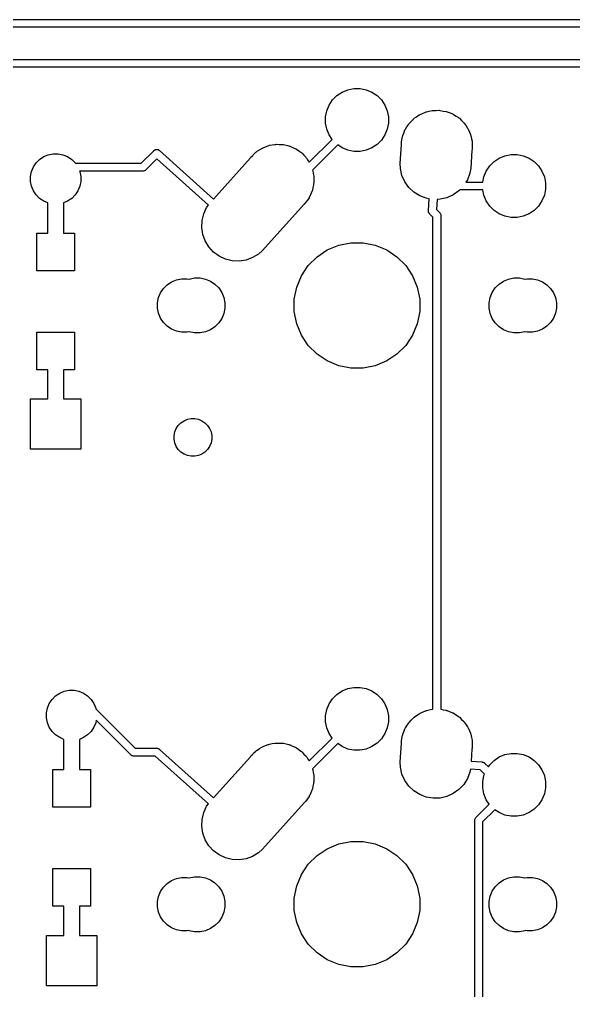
# Model space of a CAD drawing. Extents: x 53 to 306, y -113 to -54.
# Drawn here: x 165.47 to 183.1, y -88.47 to -57.58 of the extents above; entities that cross this region are included whole.
import ezdxf

# ---------------------------------------------------------------- set-up
doc = ezdxf.new("R2010")
doc.units = 0
doc.layers.add('BLACK', color=7, linetype='CONTINUOUS')

msp = doc.modelspace()

# ---------------------------------------------------------------- linework, layer by layer
at = {"layer": 'BLACK', "linetype": 'CONTINUOUS'}
for p, q in [((91.9488, -57.575), (235.702, -57.575)), ((235.656, -57.825), (91.9945, -57.825)), ((110.166, -58.845), (236.335, -58.845)), ((236.289, -59.095), (110.212, -59.095)), ((175.575, -59.9982), (175.738, -59.8888)), ((175.738, -59.8888), (175.92, -59.8134)), ((175.92, -59.8134), (176.114, -59.775)), ((176.114, -59.775), (176.31, -59.775)), ((176.31, -59.775), (176.504, -59.8134)), ((176.504, -59.8134), (176.686, -59.8888)), ((176.686, -59.8888), (176.849, -59.9982)), ((175.326, -60.3013), (175.435, -60.1375)), ((175.435, -60.1375), (175.575, -59.9982)), ((176.849, -59.9982), (176.989, -60.1375)), ((176.989, -60.1375), (177.098, -60.3013)), ((175.212, -60.6765), (175.25, -60.4833)), ((175.25, -60.4833), (175.326, -60.3013)), ((177.098, -60.3013), (177.174, -60.4833)), ((177.174, -60.4833), (177.212, -60.6765)), ((178.299, -60.5649), (178.391, -60.5236)), ((178.391, -60.5236), (178.409, -60.5195)), ((178.409, -60.5195), (178.424, -60.5132)), ((178.424, -60.5132), (178.512, -60.4958)), ((178.512, -60.4958), (178.607, -60.4738)), ((178.607, -60.4738), (178.625, -60.4733)), ((178.625, -60.4733), (178.641, -60.47)), ((178.641, -60.47), (178.734, -60.47)), ((178.734, -60.47), (178.828, -60.4671)), ((178.828, -60.4671), (178.845, -60.47)), ((178.845, -60.47), (178.863, -60.47)), ((178.863, -60.47), (178.956, -60.4886)), ((178.956, -60.4886), (179.047, -60.5038)), ((179.047, -60.5038), (179.063, -60.5097)), ((179.063, -60.5097), (179.08, -60.5132)), ((179.08, -60.5132), (179.171, -60.5509)), ((179.171, -60.5509), (179.254, -60.5824)), ((175.212, -60.8735), (175.212, -60.6765)), ((177.212, -60.6765), (177.212, -60.8735)), ((177.878, -60.8779), (177.936, -60.8198)), ((177.936, -60.8198), (178.008, -60.7431)), ((178.008, -60.7431), (178.024, -60.732)), ((178.024, -60.732), (178.035, -60.7212)), ((178.035, -60.7212), (178.105, -60.6744)), ((178.105, -60.6744), (178.189, -60.6145)), ((178.189, -60.6145), (178.206, -60.6068)), ((178.206, -60.6068), (178.219, -60.598)), ((178.219, -60.598), (178.299, -60.5649)), ((179.254, -60.5824), (179.268, -60.591)), ((179.268, -60.591), (179.285, -60.598)), ((179.285, -60.598), (179.369, -60.6542)), ((179.369, -60.6542), (179.442, -60.6999)), ((179.442, -60.6999), (179.453, -60.7107)), ((179.453, -60.7107), (179.469, -60.7212)), ((179.469, -60.7212), (179.542, -60.7944)), ((179.542, -60.7944), (179.603, -60.8518)), ((179.603, -60.8518), (179.612, -60.8643)), ((179.612, -60.8643), (179.626, -60.8779)), ((175.25, -61.0667), (175.212, -60.8735)), ((175.326, -61.2487), (175.25, -61.0667)), ((177.174, -61.0667), (177.098, -61.2487)), ((177.212, -60.8735), (177.174, -61.0667)), ((177.701, -61.1936), (177.739, -61.0923)), ((177.739, -61.0923), (177.749, -61.0756)), ((177.749, -61.0756), (177.755, -61.0621)), ((177.755, -61.0621), (177.8, -60.9952)), ((177.8, -60.9952), (177.857, -60.9045)), ((177.857, -60.9045), (177.87, -60.8903)), ((177.87, -60.8903), (177.878, -60.8779)), ((179.626, -60.8779), (179.685, -60.9657)), ((179.685, -60.9657), (179.732, -61.0323)), ((179.732, -61.0323), (179.738, -61.0459)), ((179.738, -61.0459), (179.749, -61.0621)), ((179.749, -61.0621), (179.79, -61.1613)), ((179.79, -61.1613), (179.823, -61.2344)), ((174.693, -62.1176), (175.42, -61.39)), ((175.42, -61.39), (175.326, -61.2487)), ((176.989, -61.4125), (176.849, -61.5518)), ((177.098, -61.2487), (176.989, -61.4125)), ((177.627, -61.4842), (177.642, -61.407)), ((177.627, -61.55), (177.627, -61.4842)), ((177.642, -61.407), (177.66, -61.2995)), ((177.66, -61.2995), (177.667, -61.281)), ((177.667, -61.281), (177.67, -61.2668)), ((177.67, -61.2668), (177.701, -61.1936)), ((179.823, -61.2344), (179.826, -61.2486)), ((179.826, -61.2486), (179.834, -61.2668)), ((179.834, -61.2668), (179.855, -61.3733)), ((179.855, -61.3733), (179.873, -61.4504)), ((179.873, -61.4504), (179.873, -61.4647)), ((179.873, -61.4647), (179.877, -61.4842)), ((179.877, -61.4842), (179.877, -61.5933)), ((169.348, -62.1477), (169.743, -61.753)), ((169.743, -61.753), (169.745, -61.7508)), ((169.745, -61.7508), (169.752, -61.7444)), ((169.752, -61.7444), (169.754, -61.742)), ((169.754, -61.742), (169.756, -61.7402)), ((169.756, -61.7402), (169.763, -61.7342)), ((169.763, -61.7342), (169.766, -61.7324)), ((169.766, -61.7324), (169.768, -61.7303)), ((169.768, -61.7303), (169.776, -61.7261)), ((169.776, -61.7261), (169.784, -61.7214)), ((169.784, -61.7214), (169.787, -61.7203)), ((169.787, -61.7203), (169.79, -61.7187)), ((169.79, -61.7187), (169.799, -61.7161)), ((169.799, -61.7161), (169.807, -61.713)), ((169.807, -61.713), (169.81, -61.7125)), ((169.81, -61.7125), (169.814, -61.7115)), ((169.814, -61.7115), (169.823, -61.7106)), ((169.823, -61.7106), (169.831, -61.7093)), ((169.831, -61.7093), (169.835, -61.7094)), ((169.835, -61.7094), (169.838, -61.7091)), ((169.838, -61.7091), (169.847, -61.71)), ((169.847, -61.71), (169.856, -61.7104)), ((169.856, -61.7104), (169.859, -61.7112)), ((169.859, -61.7112), (169.863, -61.7115)), ((169.863, -61.7115), (169.871, -61.7141)), ((169.871, -61.7141), (169.88, -61.7162)), ((169.88, -61.7162), (169.883, -61.7177)), ((169.883, -61.7177), (169.886, -61.7187)), ((169.886, -61.7187), (169.894, -61.7229)), ((169.894, -61.7229), (169.902, -61.7266)), ((169.902, -61.7266), (169.905, -61.7287)), ((169.905, -61.7287), (169.908, -61.7303)), ((169.908, -61.7303), (169.915, -61.7359)), ((169.915, -61.7359), (169.917, -61.7376)), ((169.917, -61.7376), (169.92, -61.7398)), ((169.92, -61.7398), (169.927, -61.7459)), ((169.927, -61.7459), (169.929, -61.748)), ((169.929, -61.748), (171.648, -63.2907)), ((172.995, -61.8012), (173.016, -61.7873)), ((173.016, -61.7873), (173.034, -61.7704)), ((173.034, -61.7704), (173.108, -61.7257)), ((173.108, -61.7257), (173.179, -61.678)), ((173.179, -61.678), (173.202, -61.6685)), ((173.202, -61.6685), (173.224, -61.6555)), ((173.224, -61.6555), (173.305, -61.6261)), ((173.305, -61.6261), (173.384, -61.5932)), ((173.384, -61.5932), (173.408, -61.5884)), ((173.408, -61.5884), (173.432, -61.5798)), ((173.432, -61.5798), (173.517, -61.5667)), ((173.517, -61.5667), (173.601, -61.55)), ((173.601, -61.55), (173.626, -61.55)), ((173.626, -61.55), (173.651, -61.5462)), ((173.651, -61.5462), (173.737, -61.55)), ((173.737, -61.55), (173.823, -61.55)), ((173.823, -61.55), (173.847, -61.5549)), ((173.847, -61.5549), (173.872, -61.556)), ((173.872, -61.556), (173.956, -61.5765)), ((173.956, -61.5765), (174.04, -61.5932)), ((174.04, -61.5932), (174.063, -61.6028)), ((174.063, -61.6028), (174.087, -61.6087)), ((174.087, -61.6087), (174.165, -61.6451)), ((174.165, -61.6451), (174.245, -61.678)), ((174.245, -61.678), (174.266, -61.6919)), ((174.266, -61.6919), (174.288, -61.7025)), ((174.288, -61.7025), (174.358, -61.7534)), ((174.358, -61.7534), (174.429, -61.8012)), ((175.597, -61.5668), (174.798, -62.3662)), ((175.738, -61.6612), (175.597, -61.5668)), ((175.92, -61.7366), (175.738, -61.6612)), ((176.114, -61.775), (175.92, -61.7366)), ((176.31, -61.775), (176.114, -61.775)), ((176.504, -61.7366), (176.31, -61.775)), ((176.686, -61.6612), (176.504, -61.7366)), ((176.849, -61.5518), (176.686, -61.6612)), ((177.586, -62.1536), (177.627, -61.55)), ((179.869, -61.7471), (179.831, -62.3067)), ((179.877, -61.7058), (179.869, -61.7471)), ((179.877, -61.5933), (179.878, -61.6163)), ((179.878, -61.6163), (179.877, -61.6265)), ((179.877, -61.6265), (179.877, -61.7058)), ((166.003, -62.138), (166.114, -62.0266)), ((166.114, -62.0266), (166.245, -61.939)), ((166.245, -61.939), (166.391, -61.8787)), ((166.391, -61.8787), (166.545, -61.848)), ((166.545, -61.848), (166.703, -61.848)), ((166.703, -61.848), (166.857, -61.8787)), ((166.857, -61.8787), (167.003, -61.939)), ((167.003, -61.939), (167.134, -62.0266)), ((167.134, -62.0266), (167.245, -62.138)), ((169.843, -62.0068), (169.493, -62.3567)), ((171.486, -63.4813), (169.843, -62.0068)), ((171.648, -63.2907), (172.821, -61.9833)), ((172.821, -61.9833), (172.838, -61.9579)), ((172.838, -61.9579), (172.895, -61.9012)), ((172.895, -61.9012), (172.912, -61.8825)), ((172.912, -61.8825), (172.934, -61.8618)), ((172.934, -61.8618), (172.995, -61.8012)), ((174.429, -61.8012), (174.447, -61.8188)), ((174.447, -61.8188), (174.467, -61.8336)), ((174.467, -61.8336), (174.525, -61.897)), ((174.525, -61.897), (174.586, -61.9579)), ((174.586, -61.9579), (174.6, -61.9786)), ((174.6, -61.9786), (174.617, -61.997)), ((174.617, -61.997), (174.661, -62.0705)), ((174.661, -62.0705), (174.693, -62.1176)), ((180.435, -62.2375), (180.575, -62.0982)), ((180.575, -62.0982), (180.738, -61.9888)), ((180.738, -61.9888), (180.92, -61.9134)), ((180.92, -61.9134), (181.114, -61.875)), ((181.114, -61.875), (181.31, -61.875)), ((181.31, -61.875), (181.504, -61.9134)), ((181.504, -61.9134), (181.686, -61.9888)), ((181.686, -61.9888), (181.849, -62.0982)), ((181.849, -62.0982), (181.989, -62.2375)), ((165.855, -62.4146), (165.915, -62.2691)), ((165.915, -62.2691), (166.003, -62.138)), ((167.245, -62.138), (167.252, -62.1477)), ((167.252, -62.1477), (169.348, -62.1477)), ((169.394, -62.3977), (167.386, -62.3977)), ((167.386, -62.3977), (167.393, -62.4146)), ((169.4, -62.3983), (169.394, -62.3977)), ((169.406, -62.3977), (169.4, -62.3983)), ((169.425, -62.3959), (169.406, -62.3977)), ((169.406, -62.3977), (169.406, -62.3977)), ((169.448, -62.3887), (169.425, -62.3959)), ((169.47, -62.3771), (169.448, -62.3887)), ((169.489, -62.3615), (169.47, -62.3771)), ((169.493, -62.3567), (169.489, -62.3615)), ((174.798, -62.3662), (174.799, -62.3714)), ((174.799, -62.3714), (174.807, -62.3948)), ((174.807, -62.3948), (174.82, -62.4796)), ((177.591, -62.3196), (177.586, -62.1536)), ((177.641, -62.5356), (177.591, -62.3196)), ((179.831, -62.3067), (179.803, -62.4704)), ((180.25, -62.5833), (180.326, -62.4013)), ((180.326, -62.4013), (180.435, -62.2375)), ((181.989, -62.2375), (182.098, -62.4013)), ((182.098, -62.4013), (182.174, -62.5833)), ((165.824, -62.5692), (165.855, -62.4146)), ((165.824, -62.7268), (165.824, -62.5692)), ((167.393, -62.4146), (167.424, -62.5692)), ((167.424, -62.5692), (167.424, -62.7268)), ((174.82, -62.4796), (174.837, -62.5642)), ((174.837, -62.5642), (174.837, -62.5892)), ((174.837, -62.5892), (174.841, -62.6139)), ((174.841, -62.6139), (174.837, -62.6995)), ((174.837, -62.6995), (174.837, -62.7858)), ((177.732, -62.7377), (177.641, -62.5356)), ((179.725, -62.6776), (179.679, -62.75)), ((179.803, -62.4704), (179.725, -62.6776)), ((180.217, -62.75), (180.25, -62.5833)), ((182.174, -62.5833), (182.212, -62.7765)), ((165.855, -62.8814), (165.824, -62.7268)), ((165.915, -63.0269), (165.855, -62.8814)), ((166.003, -63.158), (165.915, -63.0269)), ((167.333, -63.0269), (167.245, -63.158)), ((167.393, -62.8814), (167.333, -63.0269)), ((167.424, -62.7268), (167.393, -62.8814)), ((174.784, -63.0263), (174.778, -63.0505)), ((174.794, -63.0031), (174.784, -63.0263)), ((174.811, -62.9185), (174.794, -63.0031)), ((174.831, -62.8352), (174.811, -62.9185)), ((174.832, -62.8104), (174.831, -62.8352)), ((174.837, -62.7858), (174.832, -62.8104)), ((177.86, -62.9181), (177.732, -62.7377)), ((178.021, -63.07), (177.86, -62.9181)), ((179.455, -63.0269), (179.275, -63.1555)), ((179.48, -63), (179.455, -63.0269)), ((180.217, -63), (179.48, -63)), ((179.679, -62.75), (180.217, -62.75)), ((180.25, -63.1667), (180.217, -63)), ((182.212, -62.9735), (182.174, -63.1667)), ((182.212, -62.7765), (182.212, -62.9735)), ((166.114, -63.2694), (166.003, -63.158)), ((166.245, -63.357), (166.114, -63.2694)), ((167.134, -63.2694), (167.003, -63.357)), ((167.245, -63.158), (167.134, -63.2694)), ((174.634, -63.3204), (174.586, -63.3921)), ((174.685, -63.2513), (174.634, -63.3204)), ((174.695, -63.2287), (174.685, -63.2513)), ((174.709, -63.2079), (174.695, -63.2287)), ((174.742, -63.1282), (174.709, -63.2079)), ((174.778, -63.0505), (174.742, -63.1282)), ((178.209, -63.1876), (178.021, -63.07)), ((178.417, -63.2662), (178.209, -63.1876)), ((178.511, -63.282), (178.417, -63.2662)), ((178.486, -63.6572), (178.511, -63.282)), ((178.761, -63.299), (178.739, -63.6194)), ((178.857, -63.2962), (178.761, -63.299)), ((179.073, -63.2464), (178.857, -63.2962)), ((179.275, -63.1555), (179.073, -63.2464)), ((180.326, -63.3487), (180.25, -63.1667)), ((182.174, -63.1667), (182.098, -63.3487)), ((166.374, -63.4104), (166.245, -63.357)), ((166.374, -64.373), (166.374, -63.4104)), ((167.003, -63.357), (166.874, -63.4104)), ((166.874, -63.4104), (166.874, -64.373)), ((171.336, -63.7595), (171.429, -63.5587)), ((171.429, -63.5587), (171.486, -63.4813)), ((174.529, -63.4491), (173.202, -64.9274)), ((174.586, -63.3921), (174.529, -63.4491)), ((178.739, -63.6194), (178.836, -63.7166)), ((180.435, -63.5125), (180.326, -63.3487)), ((180.575, -63.6518), (180.435, -63.5125)), ((181.989, -63.5125), (181.849, -63.6518)), ((182.098, -63.3487), (181.989, -63.5125)), ((171.283, -63.9747), (171.336, -63.7595)), ((178.485, -63.6676), (178.486, -63.6572)), ((178.485, -63.6756), (178.485, -63.6676)), ((178.486, -63.6837), (178.485, -63.6756)), ((178.487, -63.6879), (178.486, -63.6837)), ((178.487, -63.6921), (178.487, -63.6879)), ((178.489, -63.6998), (178.487, -63.6921)), ((178.491, -63.7077), (178.489, -63.6998)), ((178.493, -63.7116), (178.491, -63.7077)), ((178.494, -63.7157), (178.493, -63.7116)), ((178.498, -63.7228), (178.494, -63.7157)), ((178.501, -63.7301), (178.498, -63.7228)), ((178.504, -63.7336), (178.501, -63.7301)), ((178.506, -63.7374), (178.504, -63.7336)), ((178.511, -63.7436), (178.506, -63.7374)), ((178.516, -63.7502), (178.511, -63.7436)), ((178.523, -63.7573), (178.516, -63.7502)), ((178.627, -63.8611), (178.523, -63.7573)), ((178.627, -79.5228), (178.627, -63.8611)), ((178.836, -63.7166), (178.841, -63.7205)), ((178.841, -63.7205), (178.845, -63.7252)), ((178.845, -63.7252), (178.856, -63.7395)), ((178.856, -63.7395), (178.865, -63.755)), ((178.865, -63.755), (178.868, -63.7612)), ((178.868, -63.7612), (178.875, -63.7848)), ((178.875, -63.7848), (178.877, -63.8032)), ((178.877, -63.8032), (178.877, -63.8032)), ((178.877, -63.8032), (178.878, -63.8093)), ((178.878, -63.8093), (178.877, -63.8154)), ((178.877, -63.8154), (178.877, -79.5228)), ((180.738, -63.7612), (180.575, -63.6518)), ((180.92, -63.8366), (180.738, -63.7612)), ((181.114, -63.875), (180.92, -63.8366)), ((181.31, -63.875), (181.114, -63.875)), ((181.504, -63.8366), (181.31, -63.875)), ((181.686, -63.7612), (181.504, -63.8366)), ((181.849, -63.6518), (181.686, -63.7612)), ((171.273, -64.1961), (171.283, -63.9747)), ((171.307, -64.4152), (171.273, -64.1961)), ((166.024, -65.573), (166.024, -64.373)), ((166.024, -64.373), (166.374, -64.373)), ((166.874, -64.373), (167.224, -64.373)), ((167.224, -64.373), (167.224, -65.573)), ((171.383, -64.6234), (171.307, -64.4152)), ((171.497, -64.813), (171.383, -64.6234)), ((171.647, -64.9764), (171.497, -64.813)), ((175.268, -64.908), (175.63, -64.7577)), ((175.63, -64.7577), (176.016, -64.6811)), ((176.016, -64.6811), (176.408, -64.6811)), ((176.408, -64.6811), (176.794, -64.7577)), ((176.794, -64.7577), (177.156, -64.908)), ((171.826, -65.1075), (171.647, -64.9764)), ((172.027, -65.2013), (171.826, -65.1075)), ((172.89, -65.1545), (172.682, -65.2302)), ((173.08, -65.0396), (172.89, -65.1545)), ((173.202, -64.9274), (173.08, -65.0396)), ((174.663, -65.404), (174.941, -65.1262)), ((174.941, -65.1262), (175.268, -64.908)), ((177.156, -64.908), (177.483, -65.1262)), ((177.483, -65.1262), (177.761, -65.404)), ((172.242, -65.254), (172.027, -65.2013)), ((172.463, -65.2638), (172.242, -65.254)), ((172.682, -65.2302), (172.463, -65.2638)), ((174.445, -65.7305), (174.663, -65.404)), ((177.761, -65.404), (177.979, -65.7305)), ((167.224, -65.573), (166.024, -65.573)), ((170.877, -65.8336), (171.046, -65.8)), ((171.046, -65.8), (171.218, -65.8)), ((171.218, -65.8), (171.387, -65.8336)), ((174.295, -66.0934), (174.445, -65.7305)), ((177.979, -65.7305), (178.129, -66.0934)), ((181.037, -65.8336), (181.206, -65.8)), ((181.206, -65.8), (181.378, -65.8)), ((181.378, -65.8), (181.547, -65.8336)), ((170.052, -66.1332), (170.17, -66.0148)), ((170.17, -66.0148), (170.309, -65.9217)), ((170.309, -65.9217), (170.464, -65.8577)), ((170.464, -65.8577), (170.628, -65.825)), ((170.628, -65.825), (170.796, -65.825)), ((170.796, -65.825), (170.865, -65.8387)), ((170.865, -65.8387), (170.877, -65.8336)), ((171.387, -65.8336), (171.546, -65.8996)), ((171.546, -65.8996), (171.69, -65.9953)), ((171.69, -65.9953), (171.812, -66.1172)), ((171.812, -66.1172), (171.907, -66.2605)), ((174.218, -66.4786), (174.295, -66.0934)), ((178.129, -66.0934), (178.206, -66.4786)), ((180.517, -66.2605), (180.612, -66.1172)), ((180.612, -66.1172), (180.734, -65.9953)), ((180.734, -65.9953), (180.878, -65.8996)), ((180.878, -65.8996), (181.037, -65.8336)), ((181.547, -65.8336), (181.559, -65.8387)), ((181.559, -65.8387), (181.628, -65.825)), ((181.628, -65.825), (181.796, -65.825)), ((181.796, -65.825), (181.96, -65.8577)), ((181.96, -65.8577), (182.115, -65.9217)), ((182.115, -65.9217), (182.254, -66.0148)), ((182.254, -66.0148), (182.372, -66.1332)), ((169.862, -66.5913), (169.895, -66.4271)), ((169.895, -66.4271), (169.959, -66.2724)), ((169.959, -66.2724), (170.052, -66.1332)), ((171.907, -66.2605), (171.973, -66.4198)), ((171.973, -66.4198), (172.007, -66.5888)), ((180.417, -66.5888), (180.451, -66.4198)), ((180.451, -66.4198), (180.517, -66.2605)), ((182.372, -66.1332), (182.465, -66.2724)), ((182.465, -66.2724), (182.529, -66.4271)), ((182.529, -66.4271), (182.562, -66.5913)), ((169.862, -66.7587), (169.862, -66.5913)), ((172.007, -66.5888), (172.007, -66.7612)), ((174.218, -66.8714), (174.218, -66.4786)), ((178.206, -66.4786), (178.206, -66.8714)), ((180.417, -66.7612), (180.417, -66.5888)), ((182.562, -66.5913), (182.562, -66.7587)), ((169.895, -66.9229), (169.862, -66.7587)), ((169.959, -67.0776), (169.895, -66.9229)), ((171.973, -66.9302), (171.907, -67.0895)), ((172.007, -66.7612), (171.973, -66.9302)), ((174.295, -67.2566), (174.218, -66.8714)), ((178.206, -66.8714), (178.129, -67.2566)), ((180.451, -66.9302), (180.417, -66.7612)), ((180.517, -67.0895), (180.451, -66.9302)), ((182.529, -66.9229), (182.465, -67.0776)), ((182.562, -66.7587), (182.529, -66.9229)), ((170.052, -67.2168), (169.959, -67.0776)), ((170.17, -67.3352), (170.052, -67.2168)), ((170.309, -67.4283), (170.17, -67.3352)), ((171.69, -67.3547), (171.546, -67.4504)), ((171.812, -67.2328), (171.69, -67.3547)), ((171.907, -67.0895), (171.812, -67.2328)), ((174.445, -67.6195), (174.295, -67.2566)), ((178.129, -67.2566), (177.979, -67.6195)), ((180.612, -67.2328), (180.517, -67.0895)), ((180.734, -67.3547), (180.612, -67.2328)), ((180.878, -67.4504), (180.734, -67.3547)), ((182.254, -67.3352), (182.115, -67.4283)), ((182.372, -67.2168), (182.254, -67.3352)), ((182.465, -67.0776), (182.372, -67.2168)), ((166.024, -68.723), (166.024, -67.523)), ((166.024, -67.523), (167.224, -67.523)), ((167.224, -67.523), (167.224, -68.723)), ((170.464, -67.4923), (170.309, -67.4283)), ((170.628, -67.525), (170.464, -67.4923)), ((170.796, -67.525), (170.628, -67.525)), ((170.865, -67.5113), (170.796, -67.525)), ((170.877, -67.5164), (170.865, -67.5113)), ((171.046, -67.55), (170.877, -67.5164)), ((171.218, -67.55), (171.046, -67.55)), ((171.387, -67.5164), (171.218, -67.55)), ((171.546, -67.4504), (171.387, -67.5164)), ((174.663, -67.946), (174.445, -67.6195)), ((177.979, -67.6195), (177.761, -67.946)), ((181.037, -67.5164), (180.878, -67.4504)), ((181.206, -67.55), (181.037, -67.5164)), ((181.378, -67.55), (181.206, -67.55)), ((181.547, -67.5164), (181.378, -67.55)), ((181.559, -67.5113), (181.547, -67.5164)), ((181.628, -67.525), (181.559, -67.5113)), ((181.796, -67.525), (181.628, -67.525)), ((181.96, -67.4923), (181.796, -67.525)), ((182.115, -67.4283), (181.96, -67.4923)), ((174.941, -68.2238), (174.663, -67.946)), ((177.761, -67.946), (177.483, -68.2238)), ((175.268, -68.442), (174.941, -68.2238)), ((177.483, -68.2238), (177.156, -68.442)), ((175.63, -68.5923), (175.268, -68.442)), ((177.156, -68.442), (176.794, -68.5923)), ((166.374, -68.723), (166.024, -68.723)), ((166.374, -69.648), (166.374, -68.723)), ((167.224, -68.723), (166.874, -68.723)), ((166.874, -68.723), (166.874, -69.648)), ((176.016, -68.6689), (175.63, -68.5923)), ((176.408, -68.6689), (176.016, -68.6689)), ((176.794, -68.5923), (176.408, -68.6689)), ((165.824, -71.248), (165.824, -69.648)), ((165.824, -69.648), (166.374, -69.648)), ((166.874, -69.648), (167.424, -69.648)), ((167.424, -69.648), (167.424, -71.248)), ((170.526, -70.4925), (170.61, -70.4089)), ((170.61, -70.4089), (170.708, -70.3433)), ((170.708, -70.3433), (170.817, -70.2981)), ((170.817, -70.2981), (170.933, -70.275)), ((170.933, -70.275), (171.051, -70.275)), ((171.051, -70.275), (171.167, -70.2981)), ((171.167, -70.2981), (171.276, -70.3433)), ((171.276, -70.3433), (171.374, -70.4089)), ((171.374, -70.4089), (171.458, -70.4925)), ((170.392, -70.8159), (170.415, -70.7)), ((170.415, -70.7), (170.46, -70.5908)), ((170.46, -70.5908), (170.526, -70.4925)), ((171.458, -70.4925), (171.524, -70.5908)), ((171.524, -70.5908), (171.569, -70.7)), ((171.569, -70.7), (171.592, -70.8159)), ((170.392, -70.9341), (170.392, -70.8159)), ((170.415, -71.05), (170.392, -70.9341)), ((170.46, -71.1592), (170.415, -71.05)), ((171.569, -71.05), (171.524, -71.1592)), ((171.592, -70.9341), (171.569, -71.05)), ((171.592, -70.8159), (171.592, -70.9341)), ((167.424, -71.248), (165.824, -71.248)), ((170.526, -71.2575), (170.46, -71.1592)), ((170.61, -71.341), (170.526, -71.2575)), ((170.708, -71.4067), (170.61, -71.341)), ((171.374, -71.341), (171.276, -71.4067)), ((171.458, -71.2575), (171.374, -71.341)), ((171.524, -71.1592), (171.458, -71.2575)), ((170.817, -71.4519), (170.708, -71.4067)), ((170.933, -71.475), (170.817, -71.4519)), ((171.051, -71.475), (170.933, -71.475)), ((171.167, -71.4519), (171.051, -71.475)), ((171.276, -71.4067), (171.167, -71.4519)), ((166.511, -79.207), (166.622, -79.0956)), ((166.622, -79.0956), (166.753, -79.008)), ((166.753, -79.008), (166.899, -78.9477)), ((166.899, -78.9477), (167.053, -78.917)), ((167.053, -78.917), (167.211, -78.917)), ((167.211, -78.917), (167.365, -78.9477)), ((167.365, -78.9477), (167.511, -79.008)), ((167.511, -79.008), (167.642, -79.0956)), ((167.642, -79.0956), (167.753, -79.207)), ((175.435, -79.1875), (175.575, -79.0482)), ((175.575, -79.0482), (175.738, -78.9388)), ((175.738, -78.9388), (175.92, -78.8634)), ((175.92, -78.8634), (176.114, -78.825)), ((176.114, -78.825), (176.31, -78.825)), ((176.31, -78.825), (176.504, -78.8634)), ((176.504, -78.8634), (176.686, -78.9388)), ((176.686, -78.9388), (176.849, -79.0482)), ((176.849, -79.0482), (176.989, -79.1875)), ((166.363, -79.4836), (166.423, -79.3381)), ((166.423, -79.3381), (166.511, -79.207)), ((167.753, -79.207), (167.841, -79.3381)), ((167.841, -79.3381), (167.901, -79.4836)), ((175.25, -79.5333), (175.326, -79.3513)), ((175.326, -79.3513), (175.435, -79.1875)), ((176.989, -79.1875), (177.098, -79.3513)), ((177.098, -79.3513), (177.174, -79.5333)), ((166.332, -79.6382), (166.363, -79.4836)), ((166.332, -79.7958), (166.332, -79.6382)), ((167.901, -79.4836), (167.906, -79.5075)), ((167.906, -79.5075), (169.158, -80.7598)), ((175.212, -79.7265), (175.25, -79.5333)), ((177.174, -79.5333), (177.212, -79.7265)), ((178.105, -79.7244), (178.189, -79.6645)), ((178.189, -79.6645), (178.206, -79.6568)), ((178.206, -79.6568), (178.219, -79.648)), ((178.219, -79.648), (178.299, -79.6149)), ((178.299, -79.6149), (178.391, -79.5736)), ((178.391, -79.5736), (178.409, -79.5695)), ((178.409, -79.5695), (178.424, -79.5632)), ((178.424, -79.5632), (178.512, -79.5458)), ((178.512, -79.5458), (178.607, -79.5238)), ((178.607, -79.5238), (178.625, -79.5233)), ((178.625, -79.5233), (178.627, -79.5228)), ((178.877, -79.5228), (178.956, -79.5386)), ((178.956, -79.5386), (179.047, -79.5538)), ((179.047, -79.5538), (179.063, -79.5597)), ((179.063, -79.5597), (179.08, -79.5632)), ((179.08, -79.5632), (179.171, -79.6009)), ((179.171, -79.6009), (179.254, -79.6324)), ((179.254, -79.6324), (179.268, -79.641)), ((179.268, -79.641), (179.285, -79.648)), ((179.285, -79.648), (179.369, -79.7042)), ((179.369, -79.7042), (179.442, -79.7499)), ((166.363, -79.9504), (166.332, -79.7958)), ((166.423, -80.0959), (166.363, -79.9504)), ((167.901, -79.9504), (167.841, -80.0959)), ((167.917, -79.8719), (167.901, -79.9504)), ((169.014, -80.9689), (167.917, -79.8719)), ((175.212, -79.9235), (175.212, -79.7265)), ((175.25, -80.1167), (175.212, -79.9235)), ((177.212, -79.9235), (177.174, -80.1167)), ((177.212, -79.7265), (177.212, -79.9235)), ((177.8, -80.0452), (177.857, -79.9545)), ((177.857, -79.9545), (177.87, -79.9403)), ((177.87, -79.9403), (177.878, -79.9279)), ((177.878, -79.9279), (177.936, -79.8698)), ((177.936, -79.8698), (178.008, -79.7931)), ((178.008, -79.7931), (178.024, -79.782)), ((178.024, -79.782), (178.035, -79.7712)), ((178.035, -79.7712), (178.105, -79.7244)), ((179.442, -79.7499), (179.453, -79.7607)), ((179.453, -79.7607), (179.469, -79.7712)), ((179.469, -79.7712), (179.542, -79.8444)), ((179.542, -79.8444), (179.603, -79.9018)), ((179.603, -79.9018), (179.612, -79.9143)), ((179.612, -79.9143), (179.626, -79.9279)), ((179.626, -79.9279), (179.685, -80.0157)), ((179.685, -80.0157), (179.732, -80.0823)), ((166.511, -80.227), (166.423, -80.0959)), ((166.622, -80.3384), (166.511, -80.227)), ((167.753, -80.227), (167.642, -80.3384)), ((167.841, -80.0959), (167.753, -80.227)), ((175.326, -80.2987), (175.25, -80.1167)), ((175.42, -80.44), (175.326, -80.2987)), ((177.098, -80.2987), (176.989, -80.4625)), ((177.174, -80.1167), (177.098, -80.2987)), ((177.66, -80.3495), (177.667, -80.331)), ((177.667, -80.331), (177.67, -80.3169)), ((177.67, -80.3169), (177.701, -80.2436)), ((177.701, -80.2436), (177.739, -80.1423)), ((177.739, -80.1423), (177.749, -80.1256)), ((177.749, -80.1256), (177.755, -80.1121)), ((177.755, -80.1121), (177.8, -80.0452)), ((179.732, -80.0823), (179.738, -80.0959)), ((179.738, -80.0959), (179.749, -80.1121)), ((179.749, -80.1121), (179.79, -80.2113)), ((179.79, -80.2113), (179.823, -80.2844)), ((179.823, -80.2844), (179.826, -80.2986)), ((179.826, -80.2986), (179.834, -80.3169)), ((179.834, -80.3169), (179.855, -80.4233)), ((166.753, -80.426), (166.622, -80.3384)), ((166.882, -80.4794), (166.753, -80.426)), ((166.882, -81.442), (166.882, -80.4794)), ((167.511, -80.426), (167.382, -80.4794)), ((167.382, -80.4794), (167.382, -81.442)), ((167.642, -80.3384), (167.511, -80.426)), ((173.384, -80.6432), (173.408, -80.6384)), ((173.408, -80.6384), (173.432, -80.6298)), ((173.432, -80.6298), (173.517, -80.6167)), ((173.517, -80.6167), (173.601, -80.6)), ((173.601, -80.6), (173.626, -80.6)), ((173.626, -80.6), (173.651, -80.5962)), ((173.651, -80.5962), (173.737, -80.6)), ((173.737, -80.6), (173.823, -80.6)), ((173.823, -80.6), (173.847, -80.6049)), ((173.847, -80.6049), (173.872, -80.606)), ((173.872, -80.606), (173.956, -80.6265)), ((173.956, -80.6265), (174.04, -80.6432)), ((174.693, -81.1676), (175.42, -80.44)), ((175.597, -80.6168), (174.798, -81.4162)), ((175.738, -80.7112), (175.597, -80.6168)), ((176.849, -80.6018), (176.686, -80.7112)), ((176.989, -80.4625), (176.849, -80.6018)), ((177.586, -81.2036), (177.627, -80.6)), ((177.627, -80.5342), (177.642, -80.457)), ((177.627, -80.6), (177.627, -80.5342)), ((177.642, -80.457), (177.66, -80.3495)), ((179.855, -80.4233), (179.873, -80.5003)), ((179.873, -80.5003), (179.873, -80.5147)), ((179.873, -80.5147), (179.877, -80.5342)), ((179.877, -80.5342), (179.877, -80.6433)), ((169.158, -80.7598), (169.828, -80.7598)), ((169.828, -80.7598), (169.831, -80.7593)), ((169.831, -80.7593), (169.835, -80.7594)), ((169.835, -80.7594), (169.838, -80.7591)), ((169.838, -80.7591), (169.847, -80.76)), ((169.847, -80.76), (169.856, -80.7604)), ((169.856, -80.7604), (169.859, -80.7612)), ((169.859, -80.7612), (169.863, -80.7615)), ((169.863, -80.7615), (169.871, -80.7641)), ((169.871, -80.7641), (169.88, -80.7662)), ((169.88, -80.7662), (169.883, -80.7677)), ((169.883, -80.7677), (169.886, -80.7687)), ((169.886, -80.7687), (169.894, -80.7729)), ((169.894, -80.7729), (169.902, -80.7766)), ((169.902, -80.7766), (169.905, -80.7787)), ((169.905, -80.7787), (169.908, -80.7803)), ((169.908, -80.7803), (169.915, -80.7859)), ((169.915, -80.7859), (169.917, -80.7876)), ((169.917, -80.7876), (169.92, -80.7898)), ((169.92, -80.7898), (169.927, -80.7959)), ((169.927, -80.7959), (169.929, -80.798)), ((169.929, -80.798), (171.648, -82.3407)), ((172.895, -80.9512), (172.912, -80.9325)), ((172.912, -80.9325), (172.934, -80.9118)), ((172.934, -80.9118), (172.995, -80.8512)), ((172.995, -80.8512), (173.016, -80.8373)), ((173.016, -80.8373), (173.034, -80.8204)), ((173.034, -80.8204), (173.108, -80.7757)), ((173.108, -80.7757), (173.179, -80.728)), ((173.179, -80.728), (173.202, -80.7185)), ((173.202, -80.7185), (173.224, -80.7055)), ((173.224, -80.7055), (173.305, -80.6761)), ((173.305, -80.6761), (173.384, -80.6432)), ((174.04, -80.6432), (174.063, -80.6528)), ((174.063, -80.6528), (174.087, -80.6587)), ((174.087, -80.6587), (174.165, -80.6951)), ((174.165, -80.6951), (174.245, -80.728)), ((174.245, -80.728), (174.266, -80.7419)), ((174.266, -80.7419), (174.288, -80.7525)), ((174.288, -80.7525), (174.358, -80.8034)), ((174.358, -80.8034), (174.429, -80.8512)), ((174.429, -80.8512), (174.447, -80.8688)), ((174.447, -80.8688), (174.467, -80.8836)), ((174.467, -80.8836), (174.525, -80.947)), ((174.525, -80.947), (174.586, -81.0079)), ((175.92, -80.7866), (175.738, -80.7112)), ((176.114, -80.825), (175.92, -80.7866)), ((176.31, -80.825), (176.114, -80.825)), ((176.504, -80.7866), (176.31, -80.825)), ((176.686, -80.7112), (176.504, -80.7866)), ((179.869, -80.7971), (179.843, -81.1768)), ((179.877, -80.7558), (179.869, -80.7971)), ((179.877, -80.6433), (179.878, -80.6663)), ((179.878, -80.6663), (179.877, -80.6765)), ((179.877, -80.6765), (179.877, -80.7558)), ((180.92, -80.9634), (181.114, -80.925)), ((181.114, -80.925), (181.31, -80.925)), ((181.31, -80.925), (181.504, -80.9634)), ((169.018, -80.9736), (169.014, -80.9689)), ((169.022, -80.9775), (169.018, -80.9736)), ((169.037, -80.9892), (169.022, -80.9775)), ((169.051, -80.9968), (169.037, -80.9892)), ((169.058, -81.0008), (169.051, -80.9968)), ((169.082, -81.008), (169.058, -81.0008)), ((169.1, -81.0098), (169.082, -81.008)), ((169.106, -81.0104), (169.1, -81.0098)), ((169.1, -81.0098), (169.1, -81.0098)), ((169.113, -81.0098), (169.106, -81.0104)), ((169.79, -81.0098), (169.113, -81.0098)), ((171.486, -82.5313), (169.79, -81.0098)), ((171.648, -82.3407), (172.821, -81.0333)), ((172.821, -81.0333), (172.838, -81.0079)), ((172.838, -81.0079), (172.895, -80.9512)), ((174.586, -81.0079), (174.6, -81.0286)), ((174.6, -81.0286), (174.617, -81.047)), ((174.617, -81.047), (174.661, -81.1205)), ((174.661, -81.1205), (174.693, -81.1676)), ((177.591, -81.3696), (177.586, -81.2036)), ((179.843, -81.1768), (180.184, -81.2)), ((180.184, -81.2), (180.185, -81.1998)), ((180.185, -81.1998), (180.196, -81.2008)), ((180.196, -81.2008), (180.2, -81.2011)), ((180.2, -81.2011), (180.202, -81.2014)), ((180.202, -81.2014), (180.21, -81.2022)), ((180.21, -81.2022), (180.214, -81.2035)), ((180.214, -81.2035), (180.218, -81.2042)), ((180.218, -81.2042), (180.226, -81.207)), ((180.226, -81.207), (180.234, -81.2094)), ((180.234, -81.2094), (180.237, -81.2114)), ((180.237, -81.2114), (180.241, -81.2129)), ((180.241, -81.2129), (180.248, -81.2172)), ((180.248, -81.2172), (180.255, -81.221)), ((180.255, -81.221), (180.259, -81.2237)), ((180.259, -81.2237), (180.262, -81.2259)), ((180.262, -81.2259), (180.268, -81.2315)), ((180.268, -81.2315), (180.274, -81.2366)), ((180.274, -81.2366), (180.277, -81.2399)), ((180.277, -81.2399), (180.28, -81.2428)), ((180.28, -81.2428), (180.281, -81.2447)), ((180.281, -81.2447), (180.391, -81.354)), ((180.435, -81.2875), (180.575, -81.1482)), ((180.575, -81.1482), (180.738, -81.0388)), ((180.738, -81.0388), (180.92, -80.9634)), ((181.504, -80.9634), (181.686, -81.0388)), ((181.686, -81.0388), (181.849, -81.1482)), ((181.849, -81.1482), (181.989, -81.2875)), ((166.532, -82.642), (166.532, -81.442)), ((166.532, -81.442), (166.882, -81.442)), ((167.382, -81.442), (167.732, -81.442)), ((167.732, -81.442), (167.732, -82.642)), ((174.798, -81.4162), (174.799, -81.4214)), ((174.799, -81.4214), (174.807, -81.4448)), ((174.807, -81.4448), (174.82, -81.5296)), ((174.82, -81.5296), (174.837, -81.6142)), ((177.641, -81.5856), (177.591, -81.3696)), ((179.803, -81.5204), (179.725, -81.7276)), ((179.819, -81.4257), (179.803, -81.5204)), ((180.13, -81.4469), (179.819, -81.4257)), ((180.27, -81.5866), (180.13, -81.4469)), ((180.391, -81.354), (180.435, -81.2875)), ((181.989, -81.2875), (182.098, -81.4513)), ((182.098, -81.4513), (182.174, -81.6333)), ((174.832, -81.8604), (174.831, -81.8852)), ((174.837, -81.8358), (174.832, -81.8604)), ((174.837, -81.6142), (174.837, -81.6392)), ((174.837, -81.6392), (174.841, -81.6639)), ((174.841, -81.6639), (174.837, -81.7495)), ((174.837, -81.7495), (174.837, -81.8358)), ((177.732, -81.7877), (177.641, -81.5856)), ((177.86, -81.9681), (177.732, -81.7877)), ((179.725, -81.7276), (179.607, -81.9155)), ((180.212, -81.8265), (180.25, -81.6333)), ((180.212, -82.0235), (180.212, -81.8265)), ((180.25, -81.6333), (180.27, -81.5866)), ((182.174, -81.6333), (182.212, -81.8265)), ((182.212, -81.8265), (182.212, -82.0235)), ((174.742, -82.1782), (174.709, -82.2579)), ((174.778, -82.1005), (174.742, -82.1782)), ((174.784, -82.0763), (174.778, -82.1005)), ((174.794, -82.0532), (174.784, -82.0763)), ((174.811, -81.9685), (174.794, -82.0532)), ((174.831, -81.8852), (174.811, -81.9685)), ((178.021, -82.12), (177.86, -81.9681)), ((178.209, -82.2376), (178.021, -82.12)), ((179.455, -82.0769), (179.275, -82.2055)), ((179.607, -81.9155), (179.455, -82.0769)), ((180.25, -82.2167), (180.212, -82.0235)), ((182.212, -82.0235), (182.174, -82.2167)), ((174.586, -82.4421), (174.529, -82.4991)), ((174.634, -82.3704), (174.586, -82.4421)), ((174.685, -82.3013), (174.634, -82.3704)), ((174.695, -82.2787), (174.685, -82.3013)), ((174.709, -82.2579), (174.695, -82.2787)), ((178.417, -82.3162), (178.209, -82.2376)), ((178.635, -82.3528), (178.417, -82.3162)), ((178.857, -82.3462), (178.635, -82.3528)), ((179.073, -82.2964), (178.857, -82.3462)), ((179.275, -82.2055), (179.073, -82.2964)), ((180.326, -82.3987), (180.25, -82.2167)), ((180.42, -82.54), (180.326, -82.3987)), ((182.098, -82.3987), (181.989, -82.5625)), ((182.174, -82.2167), (182.098, -82.3987)), ((167.732, -82.642), (166.532, -82.642)), ((171.336, -82.8095), (171.429, -82.6087)), ((171.429, -82.6087), (171.486, -82.5313)), ((174.529, -82.4991), (173.202, -83.9774)), ((180.001, -82.9591), (180.42, -82.54)), ((180.597, -82.7168), (180.21, -83.1036)), ((180.738, -82.8112), (180.597, -82.7168)), ((181.849, -82.7018), (181.686, -82.8112)), ((181.989, -82.5625), (181.849, -82.7018)), ((171.273, -83.2461), (171.283, -83.0247)), ((171.283, -83.0247), (171.336, -82.8095)), ((179.96, -83.0457), (179.962, -83.0273)), ((179.96, -83.0518), (179.96, -83.0457)), ((179.96, -83.0457), (179.96, -83.0457)), ((179.96, -83.0579), (179.96, -83.0518)), ((179.96, -94.3038), (179.96, -83.0579)), ((179.962, -83.0273), (179.969, -83.0037)), ((179.969, -83.0037), (179.981, -82.982)), ((179.981, -82.982), (179.996, -82.963)), ((179.996, -82.963), (180.001, -82.9591)), ((180.21, -83.1036), (180.21, -94.2581)), ((180.92, -82.8866), (180.738, -82.8112)), ((181.114, -82.925), (180.92, -82.8866)), ((181.31, -82.925), (181.114, -82.925)), ((181.504, -82.8866), (181.31, -82.925)), ((181.686, -82.8112), (181.504, -82.8866)), ((171.307, -83.4652), (171.273, -83.2461)), ((171.383, -83.6734), (171.307, -83.4652)), ((171.497, -83.863), (171.383, -83.6734)), ((175.63, -83.8077), (176.016, -83.7311)), ((176.016, -83.7311), (176.408, -83.7311)), ((176.408, -83.7311), (176.794, -83.8077)), ((171.647, -84.0264), (171.497, -83.863)), ((171.826, -84.1575), (171.647, -84.0264)), ((173.202, -83.9774), (173.08, -84.0896)), ((174.941, -84.1762), (175.268, -83.958)), ((175.268, -83.958), (175.63, -83.8077)), ((176.794, -83.8077), (177.156, -83.958)), ((177.156, -83.958), (177.483, -84.1762)), ((172.027, -84.2513), (171.826, -84.1575)), ((172.242, -84.304), (172.027, -84.2513)), ((172.463, -84.3138), (172.242, -84.304)), ((172.682, -84.2802), (172.463, -84.3138)), ((172.89, -84.2045), (172.682, -84.2802)), ((173.08, -84.0896), (172.89, -84.2045)), ((174.663, -84.454), (174.941, -84.1762)), ((177.483, -84.1762), (177.761, -84.454)), ((166.532, -85.792), (166.532, -84.592)), ((166.532, -84.592), (167.732, -84.592)), ((167.732, -84.592), (167.732, -85.792)), ((174.445, -84.7805), (174.663, -84.454)), ((177.761, -84.454), (177.979, -84.7805)), ((170.309, -84.9717), (170.464, -84.9077)), ((170.464, -84.9077), (170.628, -84.875)), ((170.628, -84.875), (170.796, -84.875)), ((170.796, -84.875), (170.865, -84.8887)), ((170.865, -84.8887), (170.877, -84.8836)), ((170.877, -84.8836), (171.046, -84.85)), ((171.046, -84.85), (171.218, -84.85)), ((171.218, -84.85), (171.387, -84.8836)), ((171.387, -84.8836), (171.546, -84.9496)), ((171.546, -84.9496), (171.69, -85.0453)), ((174.295, -85.1434), (174.445, -84.7805)), ((177.979, -84.7805), (178.129, -85.1434)), ((180.734, -85.0453), (180.878, -84.9496)), ((180.878, -84.9496), (181.037, -84.8836)), ((181.037, -84.8836), (181.206, -84.85)), ((181.206, -84.85), (181.378, -84.85)), ((181.378, -84.85), (181.547, -84.8836)), ((181.547, -84.8836), (181.559, -84.8887)), ((181.559, -84.8887), (181.628, -84.875)), ((181.628, -84.875), (181.796, -84.875)), ((181.796, -84.875), (181.96, -84.9077)), ((181.96, -84.9077), (182.115, -84.9717)), ((169.959, -85.3224), (170.052, -85.1832)), ((170.052, -85.1832), (170.17, -85.0648)), ((170.17, -85.0648), (170.309, -84.9717)), ((171.69, -85.0453), (171.812, -85.1672)), ((171.812, -85.1672), (171.907, -85.3105)), ((174.218, -85.5286), (174.295, -85.1434)), ((178.129, -85.1434), (178.206, -85.5286)), ((180.517, -85.3105), (180.612, -85.1672)), ((180.612, -85.1672), (180.734, -85.0453)), ((182.115, -84.9717), (182.254, -85.0648)), ((182.254, -85.0648), (182.372, -85.1832)), ((182.372, -85.1832), (182.465, -85.3224)), ((169.862, -85.6413), (169.895, -85.4771)), ((169.895, -85.4771), (169.959, -85.3224)), ((171.907, -85.3105), (171.973, -85.4698)), ((171.973, -85.4698), (172.007, -85.6388)), ((174.218, -85.9214), (174.218, -85.5286)), ((178.206, -85.5286), (178.206, -85.9214)), ((180.417, -85.6388), (180.451, -85.4698)), ((180.451, -85.4698), (180.517, -85.3105)), ((182.465, -85.3224), (182.529, -85.4771)), ((182.529, -85.4771), (182.562, -85.6413)), ((166.882, -85.792), (166.532, -85.792)), ((166.882, -86.717), (166.882, -85.792)), ((167.732, -85.792), (167.382, -85.792)), ((167.382, -85.792), (167.382, -86.717)), ((169.862, -85.8087), (169.862, -85.6413)), ((169.895, -85.9729), (169.862, -85.8087)), ((172.007, -85.8112), (171.973, -85.9802)), ((172.007, -85.6388), (172.007, -85.8112)), ((180.417, -85.8112), (180.417, -85.6388)), ((180.451, -85.9802), (180.417, -85.8112)), ((182.562, -85.8087), (182.529, -85.9729)), ((182.562, -85.6413), (182.562, -85.8087)), ((169.959, -86.1276), (169.895, -85.9729)), ((170.052, -86.2668), (169.959, -86.1276)), ((171.907, -86.1395), (171.812, -86.2828)), ((171.973, -85.9802), (171.907, -86.1395)), ((174.295, -86.3066), (174.218, -85.9214)), ((178.206, -85.9214), (178.129, -86.3066)), ((180.517, -86.1395), (180.451, -85.9802)), ((180.612, -86.2828), (180.517, -86.1395)), ((182.465, -86.1276), (182.372, -86.2668)), ((182.529, -85.9729), (182.465, -86.1276)), ((170.17, -86.3852), (170.052, -86.2668)), ((170.309, -86.4783), (170.17, -86.3852)), ((170.464, -86.5423), (170.309, -86.4783)), ((171.546, -86.5004), (171.387, -86.5664)), ((171.69, -86.4047), (171.546, -86.5004)), ((171.812, -86.2828), (171.69, -86.4047)), ((174.445, -86.6695), (174.295, -86.3066)), ((178.129, -86.3066), (177.979, -86.6695)), ((180.734, -86.4047), (180.612, -86.2828)), ((180.878, -86.5004), (180.734, -86.4047)), ((181.037, -86.5664), (180.878, -86.5004)), ((182.115, -86.4783), (181.96, -86.5423)), ((182.254, -86.3852), (182.115, -86.4783)), ((182.372, -86.2668), (182.254, -86.3852)), ((166.332, -88.317), (166.332, -86.717)), ((166.332, -86.717), (166.882, -86.717)), ((167.382, -86.717), (167.932, -86.717)), ((167.932, -86.717), (167.932, -88.317)), ((170.628, -86.575), (170.464, -86.5423)), ((170.796, -86.575), (170.628, -86.575)), ((170.865, -86.5613), (170.796, -86.575)), ((170.877, -86.5664), (170.865, -86.5613)), ((171.046, -86.6), (170.877, -86.5664)), ((171.218, -86.6), (171.046, -86.6)), ((171.387, -86.5664), (171.218, -86.6)), ((174.663, -86.996), (174.445, -86.6695)), ((177.979, -86.6695), (177.761, -86.996)), ((181.206, -86.6), (181.037, -86.5664)), ((181.378, -86.6), (181.206, -86.6)), ((181.547, -86.5664), (181.378, -86.6)), ((181.559, -86.5613), (181.547, -86.5664)), ((181.628, -86.575), (181.559, -86.5613)), ((181.796, -86.575), (181.628, -86.575)), ((181.96, -86.5423), (181.796, -86.575)), ((174.941, -87.2738), (174.663, -86.996)), ((177.761, -86.996), (177.483, -87.2738)), ((175.268, -87.492), (174.941, -87.2738)), ((177.483, -87.2738), (177.156, -87.492)), ((175.63, -87.6423), (175.268, -87.492)), ((176.016, -87.7189), (175.63, -87.6423)), ((176.408, -87.7189), (176.016, -87.7189)), ((176.794, -87.6423), (176.408, -87.7189)), ((177.156, -87.492), (176.794, -87.6423)), ((167.932, -88.317), (166.332, -88.317))]:
    msp.add_line(p, q, dxfattribs=at)

doc.saveas('drawing.dxf')
